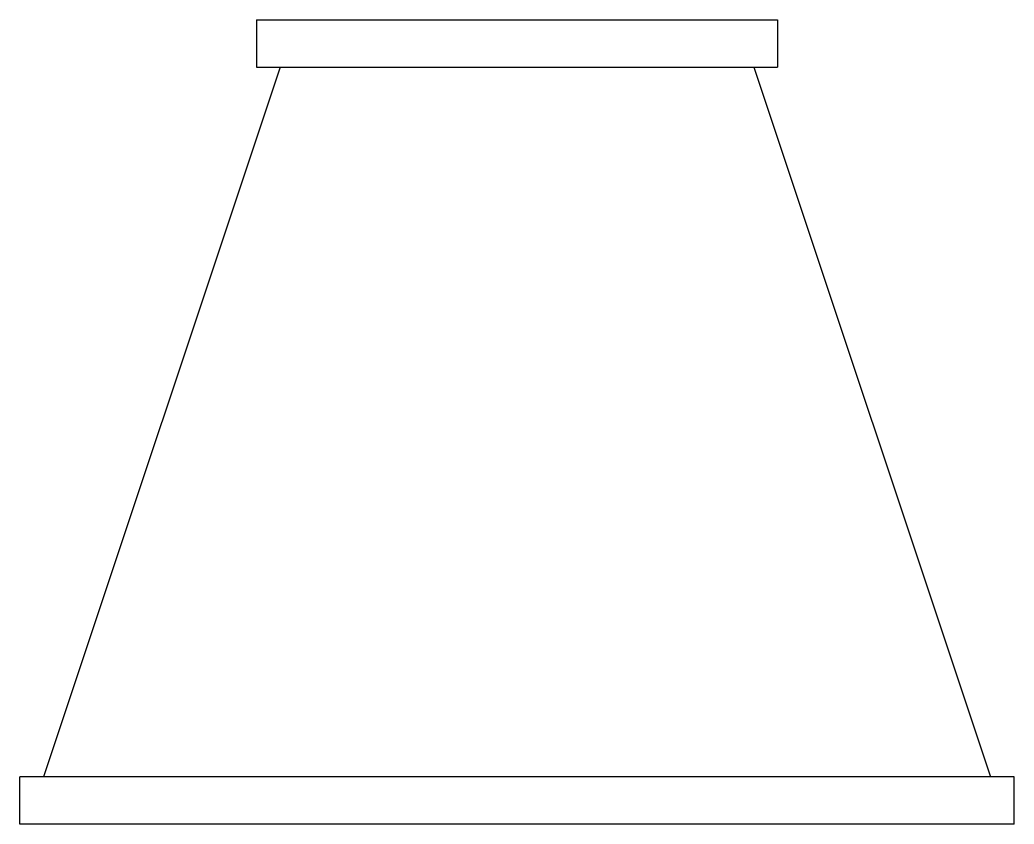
# Paper-space layout '_Bottom' of a CAD drawing. Header units: inches. Extents: x -10.5 to 10.5, y -1 to 16.
import ezdxf

# ---------------------------------------------------------------- set-up
doc = ezdxf.new("R2010")
doc.units = ezdxf.units.IN
doc.header["$MEASUREMENT"] = 0

psp = doc.layouts.new('_Bottom')

# ---------------------------------------------------------------- linework, layer by layer
at = {"color": 7, "linetype": 'Continuous', "lineweight": 25}
for p, q in [((-5.5, 16), (5.5, 16)), ((-5.5, 16), (-5.5, 15)), ((5.5, 16), (5.5, 15)), ((-5, 15), (-10, 0)), ((-5.5, 15), (5.5, 15)), ((5, 15), (10, 0)), ((10.5, 0), (-10.5, 0)), ((-10.5, -1), (-10.5, 0)), ((10.5, -1), (10.5, 0)), ((10.5, -1), (-10.5, -1))]:
    psp.add_line(p, q, dxfattribs=at)

doc.saveas('drawing.dxf')
